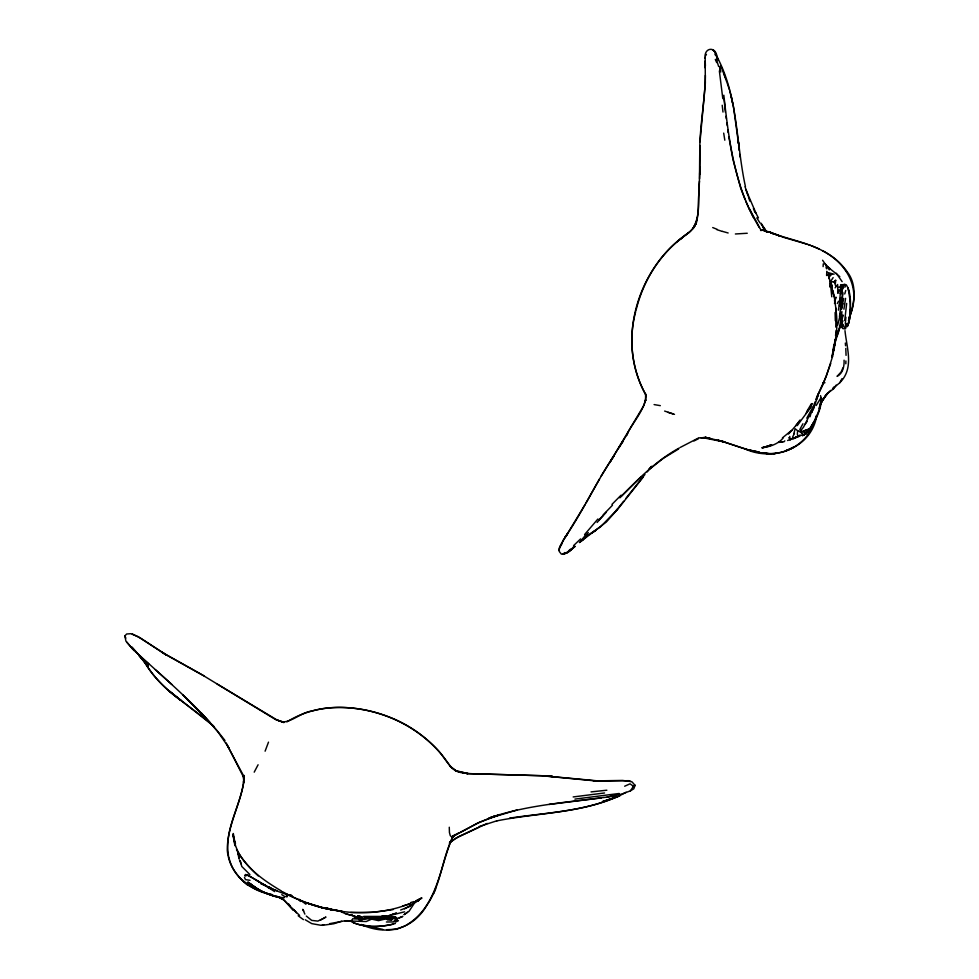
<?xml version="1.0" encoding="UTF-8"?>
<svg xmlns="http://www.w3.org/2000/svg" width="979" height="979" viewBox="0 0 979 979"><rect width="100%" height="100%" fill="white"/><g stroke="black" fill="none" stroke-linecap="round" stroke-linejoin="round"><path stroke-width="1.47" d="M645.589 393.888L645.577 400.827L645.712 399.799L643.876 405.428L609.636 462.749L614.066 455.724C596.089 482.06 582.994 511.295 564.92 537.544L567.526 533.788L563.145 540.237L561.04 545.719L561.457 544.446M842.711 286.015L843.396 284.399M699.728 172.598L699.704 174.507L699.826 166.614L699.581 178.692M699.789 168.608L700.034 145.565M244.114 775.49L243.979 781.205L244.26 777.607C241.923 804.187 223.763 828.515 228.499 855.548M845.819 363.772L845.893 360.97M846.052 355.353L845.795 348.463M833.875 345.049L832.101 356.846L835.111 339.921M850.249 312.827L850.384 309.229L849.319 320.353L847.618 326.288M835.76 327.084L836.09 310.049L834.059 295.12M840.239 293.81L839.444 306.035M700.009 141.82L705.345 83.031L705.174 57.345L705.137 58.214C703.717 47.396 715.894 45.805 717.081 57.015M699.483 181.152C697.452 196.95 701.453 214.731 692.642 228.817L695.934 223.579C692.116 231.705 683.807 235.927 677.333 241.629M833.851 344.951L833.643 350.384L834.487 344.889L833.459 350.984M821.699 398.392C820.83 411.657 814.112 424.25 805.521 434.186L809.755 429.169M826.802 271.293L826.606 275.491L828.332 274.242L831.93 274.12L828.858 277.094L830.437 281.744L834.23 281.781L835.76 280.447M835.442 283.249L835.613 280.214L833.435 282.148M841.096 306.182L842.662 292.354M850.274 312.289C850.482 303.196 851.302 292.99 846.382 284.926M823.106 266.618L823.278 263.816M841.194 303.661L839.468 316.743M846.664 303.429L844.742 320.378M840.447 291.473L840.606 284.693L841.732 284.803M840.961 315.348L840.533 321.149L843.029 314.993L841.206 324.196M646.116 395.553C644.769 410.556 632.752 421.876 626.621 435.166L627.637 433.44L601.008 476.308M797.334 434.566L797.628 430.736L795.107 428.716L793.785 434.003M844.069 360.186C844.363 366.256 842.992 373.391 837.057 376.389L841.181 371.898L842.907 367.896M575.126 546.478L567.331 552.756L569.533 551.006L563.512 554.322L561.285 554.028L559.278 551.495L559.315 548.497L561.102 544.165L585.173 504.442M840.533 297.64L838.391 310.159M841.916 311.616L840.985 322.299L842.833 328.577L843.751 328.711M835.552 335.638L836.164 330.364M840.019 293.321L840.888 288.267L844.877 284.179L843.874 285.06L841.047 294.018M831.917 289.392L832.309 286.394L830.902 282.907M846.676 323.511L845.599 328.638L844.571 328.846M845.599 298.35L843.898 309.205M841.524 309.254L843.69 298.436M840.875 312.374L837.645 325.236M845.917 317.233L845.33 323.511L846.15 326.252M840.423 322.421L838.587 331.844L834.536 343.764M832.187 357.311C836.201 341.23 838.416 324.318 835.662 307.847M834.487 303.502L835.956 297.114L834.451 300.871M850.69 312.264L849.796 315.936L850.751 312.068M693.597 228.034L696.167 222.967L697.415 217.742M645.699 394.329C614.726 340.166 638.492 265.493 689.461 232.182C700.78 222.882 697.391 206.973 698.847 194.111C699.716 180.515 699.508 166.883 699.752 153.275C699.422 127.16 704.978 101.412 705.382 75.371M804.383 433.721L804.126 434.835L808.923 430.001L815.397 419.355L819.974 407.753L820.891 399.273M813.255 409.65L814.32 405.196M635.701 311.603C628.09 339.529 631.932 369.609 645.761 394.916M839.872 328.308L840.276 326.729M636.044 310.196C643.007 281.695 658.989 254.981 682.718 237.383L680.564 239.084M810.061 416.724L810.747 414.093M832.652 356.234L826.325 376.193L817.147 396.275M849.221 317.502C861.679 289.637 847.912 263.975 822.384 250.697M818.285 394.745L814.283 406.469M816.743 415.5C811.603 448.443 773.129 462.027 745.154 448.945M842.858 303.563L841.145 309.67L842.76 294.361L842.221 291.204M835.797 337.62L834.683 341.561L836.262 337.853M844.73 293.981L845.746 290.482M830.73 363.527L823.058 384.466L815.752 399.444M811.567 412.746L813.427 406.823M816.694 399.199L818.566 393.387M839.395 328.491L836.739 336.605M814.038 422.793L816.351 415.659M361.08 924.506C386.558 935.875 412.648 929.964 426.966 905.098C441.358 884.465 441.872 857.861 453.399 835.907L451.955 837.865L455.149 834.451L453.253 836.347L477.458 823.155L494.933 816.021M839.064 289.833L837.889 293.345L837.632 284.522L835.111 287.863M849.185 317.502L850.029 314.981M848.414 320.794C854.434 304.481 858.571 283.164 845.024 269.372M813.892 405.502L815.323 401.5M454.978 770.375L456.165 770.95L450.12 766.324L454.978 770.375L467.986 773.655L466.359 773.557L541.485 775.711L596.835 781.034L628.665 780.691L632.104 781.94L635.053 785.378L633.817 788.805L630.439 790.836L621.775 794.079L607.261 797.016M560.086 546.392L559.315 548.497L560.979 544.532M818.86 408.524L820.451 404.241M265.101 751.187L268.503 742.131M819.802 405.759L821.736 400.607L819.815 405.636M841.524 324.502L842.943 320.818M820.01 405.734L822.115 400.778L827.451 393.852M433.55 893.754L435.728 888.736M811.775 412.392L813.965 407.35M847.116 326.705C851.02 317.906 850.641 307.785 849.919 298.35M813.647 405.673L806.794 418.192M844.853 287.275L845.819 285.134M696.167 222.967L696.534 222.147L693.915 227.385M453.253 835.479C439.559 866.182 438.225 906.383 406.126 925.253M792.525 437.332L794.471 433.122M810.624 429.818L809.376 432.424L810.71 429.671M811.885 427.211L813.145 424.605C808.752 437.185 798.056 446.73 785.513 450.829L793.834 447.06C769.494 462.406 742.302 446.608 717.888 440.183L724.546 441.933L704.953 437.258M705.553 55.803L706.446 54.408M838.085 331.098L837.351 332.591L839.456 329.262M811.481 411.474L803.502 427.174L799.941 431.641L797.628 430.736M816.205 405.49L820.891 397.853M254.21 772.162L258.089 764.77M834.292 386.705L832.542 388.847L839.847 382.691L842.001 378.653M799.819 429.512L802.939 423.772M244.836 875.789L245.423 874.724L246.941 875.312L245.203 875.813M837.265 303.539L838.575 301.177M586.213 502.692L599.515 479.025M820.61 403.923L825.444 395.712L827.047 393.766L820.977 402.81L825.444 395.712L830.669 390.388M806.965 411.168L811.469 403.593M619.046 447.672L623.329 440.734L622.24 442.484M811.089 406.848L797.261 425.596M570.28 549.305L569.46 550.577L573.731 547.237M830.437 281.744L833.141 277.595M630.439 790.836L633.45 786.247L635.053 785.378M836.103 385.102L833.57 388.883L827.169 393.509M839.847 382.691C854.422 368.092 846.688 348.132 844.987 330.669M633.217 787.067L634.93 785.293M805.007 424.494L807.149 421.362M805.839 413.542L810.71 406.811M795.78 425.792L800.063 419.991M623.635 501.285L615.962 510.83L617.725 508.725M647.205 471.915L651.182 466.75M810.845 405.844L812.607 403.581M626.083 498.164L644.965 474.46M616.709 510.071L600.36 526.996L587.424 535.537L588.477 534.705L582.468 540.041M643.081 477.262L618.3 508.529L606.368 521.978L581.759 540.763M799.537 421.239L792.231 429.867L782.417 437.87M784.815 440.831L784.081 441.713L778.648 442.386L782.87 441.664M597.912 518.992L584.573 534.571M588.33 532.625L580.914 540.983M581.612 539.967L585.442 535.562M805.521 434.186L808.213 431.115M597.104 522.468L606.368 512.152M649.004 469.149L651.573 466.273M568.432 551.116L570.121 549.574M132.728 649.065L125.936 641.159L124.835 635.958L126.646 634L130.745 633.694L138.308 636.705L164.974 654.131L203.032 675.388L275.466 719.479L284.032 722.526L282.441 722.098C293.076 721.413 301.116 712.479 311.775 711.072C328.711 706.177 346.517 706.691 363.735 709.751C398.649 716.298 430.98 736.404 450.291 766.459M354.374 917.556C366.024 920.505 379.289 916.809 391.588 919.991M580.584 538.927L573.572 545.609M286.823 897.009L287.422 896.348M788.425 434.064L791.901 430.405M612.487 505.225L603.248 514.77M598.634 520.143L603.37 515.187M621.078 495.19L611.961 504.381M783.102 438.078C777.877 444.258 769.58 446.828 761.821 447.844L768.319 446.204M569.24 550.565L569.925 549.868M619.878 497.846L640.743 477.201M574.893 546.331L566.596 553.062M621.041 496.402C638.797 478.547 656.774 460.301 679.083 448.101M413.652 903.336L409.516 906.578L400.631 910.005M351.253 920.566L352.305 919.562M840.386 290.286L842.895 287.985M580.131 542.121L583.251 539.331L579.384 542.562M649.126 469.504L663.334 458.294L678.618 448.969M802.486 435.875L806.965 432.559M568.432 551.826L570.757 550.088L567.196 552.217M570.316 550.443L572.482 548.681M410.238 905.722L413.738 902.871M568.518 551.214L569.68 550.284M449.288 843.139L455.027 838.538L487.248 823.412M450.156 842.258L458.796 836.592L478.033 827.585M352.587 918.804L362.866 919.22L374.431 916.809M684.431 235.853L689.461 232.182M404.033 914.704L407.399 912.293M572.837 547.506L573.89 546.796M404.315 914.472L409.014 911.327L415.402 901.647L418.706 900.423L404.584 908.855M459.016 832.615L451.821 837.131L450.254 835.564L449.434 832.517L449.275 827.231M841.377 327.439L842.638 326.668L840.178 325.983L842.013 327.61M793.32 438.066L787.606 440.526M793.822 438.616L798.154 436.096L794.875 437.956L800.076 436.047M793.174 438.751L798.448 435.802M320.072 920.309L325.946 917.042L323.058 918.632M460.411 832.26L479.612 822.262L499.828 814.589L488.203 818.591L516.949 809.988M397.107 918.351L397.437 920.04L393.925 921.937L386.411 921.985M842.148 285.281L842.075 284.571M405.037 925.926L396.446 929.316L386.84 929.683M416.932 900.545L421.105 898.33L415.732 901.194L421.949 897.988L416.638 900.692M626.144 792.256L618.128 796.478L602.366 801.666L617.198 796.563C583.313 811.811 545.78 812.631 509.631 818.126M698.345 438.066L680.16 447.476M693.952 440.978L698.48 438.714M395.602 922.059L398.429 920.713M322.164 919.036L317.832 921.092L311.701 920.395L306.292 916.05M788.817 437.613L790.126 439.828L795.034 437.503M624.663 786.223L630.035 783.824L633.45 786.247M399.383 917.91L402.724 916.466M767.487 446.363L770.865 444.907M286.933 721.89C319.937 701.062 362.781 704.709 397.119 720.397C413.028 727.789 427.321 738.423 439.081 751.419C445.959 759.276 450.719 771.268 462.406 772.847M793.614 438.433L798.852 436.206M771.256 445.212L762.653 447.599L767.928 446.032M619.964 795.658C581.085 813.292 537.704 812.631 496.573 820.928M842.368 286.162L838.428 287.434M396.495 918.84L402.565 916.454M417.519 901.059L418.828 900.558M495.044 815.923L490.075 817.698C526.702 805.154 565.581 802.572 603.713 797.481M767.695 446.167L771.636 444.784M803.037 431.188L808.727 429.206L803.037 431.188L805.656 432.522L803.086 431.727M410.605 903.274C369.254 920.346 320.855 912.917 282.393 891.624M359.146 920.896L362.499 919.758M388.981 915.524L396.25 913.089M479.037 826.57L497.099 820.732M341.72 921.215L333.729 923.772L322.226 925.351M285.17 896.629L287.153 896.005M777.277 453.032L773.239 454.207M410.825 902.503L414.178 901.537M395.394 923.491C381.431 927.272 365.13 928.239 351.865 921.912M402.761 905.918L409.295 904.094M370.405 917.812L388.467 918.559L395.626 917.507M392.518 914.276L396.544 913.248M394.023 921.043L396.825 920.358M562.57 554.261L564.993 553.735L564.124 553.93M393.301 924.164C380.256 927.137 365.742 927.664 353.199 922.659M323.804 924.69L320.843 925.265L311.75 923.625L305.24 919.77M393.044 909.626L372.595 912.281L350.666 912.514M384.918 917.935L395.749 916.931L394.561 917.604L392.652 916.895M603.994 797.518L615.815 795.633M619.23 793.479L574.93 799.109M329.605 923.674L345.195 920.749L352.036 921.447M549.097 804.444L601.241 797.922M386.778 915.793L381.467 916.442M404.584 911.816L386.277 916.43L363.65 916.417M573.168 796.943L604.545 792.978M822.629 382.973L824.967 382.703M760.573 230.506L763.216 230.212L767.524 231.986L762.494 229.992L769.518 231.999L783.873 237.432L807.234 244.248M591.022 791.901L606.858 790.212M362.316 918.204L358.547 918.583L360.358 917.604L354.936 917.641M374.712 917.005L377.417 916.797M344.877 920.86L347.288 920.664M351.645 921.068L366.219 921.52L371.641 919.11L378.506 920.639L384.209 919.293L384.037 917.653L391.918 917.115L396.201 918.069M387.403 919.942L392.346 919.55M701.013 437.919L706.459 437.564L699.067 437.858M364.934 917.984L367.663 917.825M735.376 233.981L747.246 233.259M798.925 435.3L803.967 435.055M381.602 916.479L384.466 916.344M371.567 916.944L357.127 916.895L353.554 915.891M284.302 897.743C271.22 897.241 258.774 890.364 248.531 882.544L258.138 889.434M564.259 552.658L565.079 552.67M630.929 781.56L622.583 780.434L594.938 780.887L593.201 780.728L600.727 781.144L542.831 775.76L469.174 773.643L456.373 771.256M324.025 907.79L322.789 907.729L327.194 908.316L325.089 907.961M542.831 775.76L552.792 776.457L543.59 775.809M382.826 929.414L361.398 924.592M702.91 437.686L724.705 442.067L721.866 441.235M274.683 891.624C265.272 885.689 255.519 878.812 245.509 874.467L245.949 875.618M702.983 437.54L710.864 438.69L705.247 437.319M321.553 907.704L332.138 909.772L326.386 907.986M348.622 920.823L351.277 921.117M654.094 404.584L660.323 405.649M357.739 916.05L360.725 916.515L357.763 915.793M282.735 897.951C270.008 895.993 257.71 890.352 247.846 882.091M462.932 773.043L463.838 773.202M335.821 910.25L338.11 910.666M281.879 721.804L276.347 719.798L283.91 722.196M286.174 894.463L291.718 895.516M288.059 894.757L291.84 895.528M354.851 916.307L346.077 913.945M352.44 915.365L345.636 913.811L339.26 910.886M250.024 880.305L245.509 879.644L244.469 877.465M333.925 910.335L326.325 908.096M827.365 272.395L834.071 274.255M664.631 411.07L674.494 414.35M722.478 231.387L728.143 232.99M766.214 231.081L762.139 229.832M327.023 908.255L332.713 909.919C316.29 907.276 300.626 901.218 285.807 893.778M287.593 894.72C273.055 890.462 259.876 882.605 247.222 874.602M668.057 412.367L672.842 413.86M748.874 450.107L720.446 440.819M762.494 229.992L763.216 230.212M716.836 229.649L722.257 231.411M272.04 894.549C252.105 890.56 232.953 877.612 228.719 856.674M272.908 894.953C250.012 891.123 229.575 874.651 227.299 850.592C226.957 825.652 241.164 803.588 244.126 779.162L243.416 782.343L243.955 777.889L243.869 781.646L243.037 774.817L226.785 744.542M769.996 232.28L773.63 233.969L768.772 231.729L780.569 236.282L775.735 234.495C801.042 242.768 830.253 247.43 846.541 271.122M808.336 244.591L810.502 245.35M811.579 245.729L819.056 248.947M275.491 896.593L264.722 892.567M267.744 887.353L277.057 890.792M393.02 918.375L397.437 920.04M132.361 633.964L140.523 638.222L166.43 655L161.511 652.026L203.889 675.791M712.712 227.556L717.252 229.392M261.809 883.658L265.248 885.126M260.585 883.584L270.302 888.088M268.503 886.778L270.95 887.916M276.176 896.115L283.041 899.334L299.611 915.463M276.971 896.36L284.191 900.19L293.259 910.482M277.302 720.152L217.093 684.027M281.548 891.086C260.561 878.616 234.36 860.553 233.283 833.496L234.201 840.79L235.486 843.874M257.049 880.647L259.423 882.152M281.781 894.647L284.656 896.507M254.552 886.852L248.079 882.324L251.432 885.077M351.657 914.814L354.802 917.017M825.738 265.321L839.823 276.665M298.167 915.781L303.429 919.636M213.312 725.88L169.318 691.064L180.882 700.377C165.475 689.51 152.308 675.889 142.934 659.54L147.535 665.757L140.927 657.827L148.196 665.953L138.945 655.697M302.242 901.39L305.938 904.229M214.205 726.663C191.027 705.553 160.617 690.721 144.953 662.416L148.38 666.197L132.104 647.095M830.204 268.784L826.325 265.664L822.58 260.23M249.939 874.614L241.764 866.439L240.271 860.663M139.789 656.358L148.686 663.921M155.392 669.746C180.063 691.786 204.733 714.254 224.986 740.516M171.851 684.456L135.139 651.402M182.657 694.711L209.995 722.514M258.211 875.924C250.049 868.067 242.094 859.648 236.49 849.76M387.696 917.751L388.467 918.559M134.086 650.717L126.744 642.114M766.496 231.693L761.148 224.252M201.527 713.128L217.681 731.509L229.245 748.323M766.239 231.252L763.045 227.385L766.655 231.974L761.124 223.236M845.097 328.577L843.09 324.355M293.737 909.515L296.356 912.82M836.274 273.227L842.136 281.646M715.049 54.555L715.808 55.522M829.311 269.861L825.273 263.987L826.753 266.875M288.401 903.629L289.992 905.734M146.471 664.313L147.535 665.757M299.305 899.591L300.614 901.463L299.158 899.358M303.723 911.008L302.78 909.332L304.873 914.105M756.791 217.876L759.961 222.943M825.995 267.585L826.729 268.846M759.263 227.581L753.169 216.8M716.787 56.782L718.378 59.646M226.259 743.012L244.273 778.55L244.224 775.588M760.536 229.306L749.584 209.102L753.218 216.983C733.54 179.402 728.498 136.742 723.836 95.208M755.482 212.296L758.431 217.938M237.934 853.211L239.023 858.889M716.334 59.229L718.635 66.474M720.813 65.679L726.602 81.526M124.835 635.958L125.863 638.137M749.926 210.571L745.668 200.952M715.306 59.45L716.701 62.595M234.201 840.79L235.205 843.103M828.332 274.242L829.458 276.898M755.874 212.92L747.564 193.585M745.08 199.557L740.711 188.201L732.818 158.904M239.525 860.137L241.079 863.906M753.414 208.49L754.87 212.21M727.054 82.701L729.514 89.958M239.476 856.809L238.154 853.358L239.402 858.142M745.043 186.818L747.515 193.512M717.986 59.633L716.958 56.709C738.325 96.615 735.914 143.411 745.447 186.61M834.23 281.781L835.858 286.406M718.048 59.866L715.098 52.291L715.906 55.607L715.747 54.506M745.912 189.583L748.103 195.996M748.543 197.281L749.853 201.16M725.096 77.035L723.738 72.764M820.537 395.638L821.161 397.67M235.425 843.127L232.99 834.977L234.911 845.685M848.438 289.943L850.09 300.639M849.087 292.17L847.851 287.679M729.893 91.206L733.528 106.992L738.545 143.889M832.896 290.543L834.402 297.212M719.492 66.45L720.409 70.757M731.252 96.383L732.671 103.321M719.846 67.257L720.801 71.969M828.283 274.72L829.054 278.77M738.925 145.418L738.056 140.254L739.096 146.495M728.792 136.656L732.61 157.643M723.689 133.12L724.815 140.193M725.977 116.268L726.381 118.936M830.425 283.469L831.783 296.808M726.956 123.048L727.348 125.789M719.357 70.904L722.796 98.61M739.671 154.303L740.026 156.934M559.205 549.917L559.303 550.736L559.193 549.684M722.208 105.255L722.991 112.059M789.747 436.414L790.126 439.828M727.813 129.877L728.119 132.593M833.227 294.3L831.147 283.115L830.143 287.239L829.874 281.291M724.032 98.83L725.378 112.255M738.668 145.186L739.145 150.362M845.342 343.029L845.562 345.746M835.797 312.888L835.993 315.532M705.394 66.082L705.235 60.943M705.039 64.308L705.161 67.845M834.891 340.337L835.038 344.706L835.001 340.79M835.111 312.521L835.332 320.733M849.527 318.726L848.328 323.939L849.527 318.726M815.054 420.224L811.004 427.174L815.054 420.224M800.528 430.919L799.941 431.641L802.67 433.978L800.528 430.919M451.821 840.312L450.071 842.111L451.821 840.312M596.052 530.214L591.438 533.212L596.052 530.214M382.14 918.118L375.997 919.012L384.527 918.914L382.14 918.118M770.84 453.962L761.968 452.8L770.84 453.962M342.332 911.51L321.993 907.668L306.048 902.687L321.247 907.264L342.332 911.51M758.97 452.078L750.208 450.254L758.97 452.078M258.921 889.935L247.1 884.588L239.451 877.478L247.1 884.588L258.921 889.935M713.838 50.553L713.006 49.917L714.743 51.557L713.838 50.553"/></g></svg>
